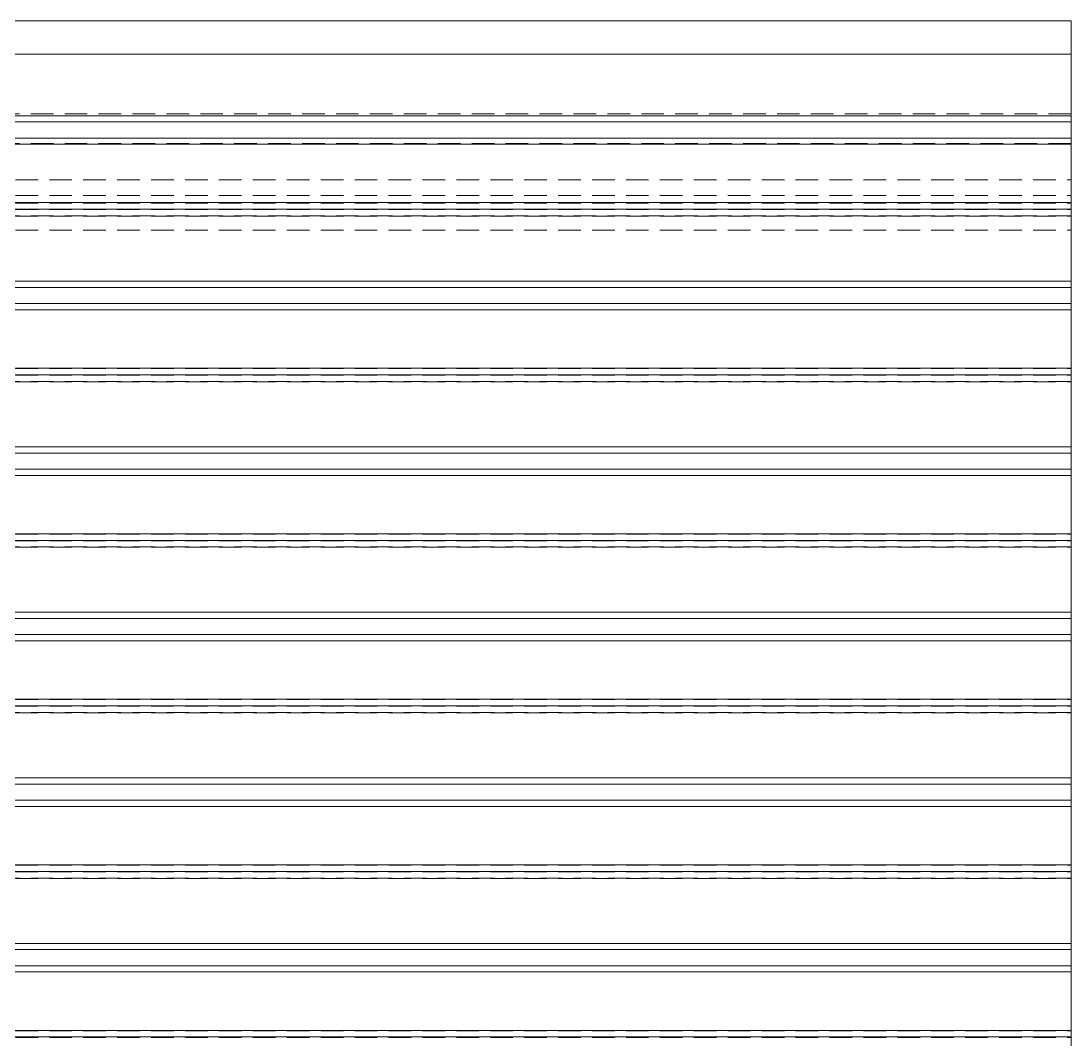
# Model space of a CAD drawing. Header units: millimetres. Extents: x 1522 to 2996, y -37 to 935.
# Drawn here: x 2364.68 to 2410.29, y 388.64 to 432.88 of the extents above; entities that cross this region are included whole.
import ezdxf

# ---------------------------------------------------------------- set-up
doc = ezdxf.new("R2010")
doc.units = ezdxf.units.MM
doc.linetypes.add('HIDDEN', pattern=[1.905, 1.27, -0.635])

# ---------------------------------------------------------------- blocks, each defined once
blk = doc.blocks.new('clampattachmentsideview')
at = {"color": 7, "linetype": 'Continuous', "lineweight": 15}
for p, q in [((3420.907, 462.55), (3482.705, 462.55)), ((3482.705, 462.55), (3482.705, 460.689)), ((3482.705, 457.229), (3482.705, 460.689)), ((3482.705, 457.229), (3482.705, 456.88)), ((3482.705, 455.975), (3482.705, 456.88)), ((3482.705, 455.975), (3482.705, 455.625)), ((3482.705, 452.345), (3482.705, 455.625)), ((3482.705, 452.345), (3420.907, 452.345)), ((3482.705, 452.345), (3482.705, 451.973)), ((3482.705, 447.929), (3482.705, 451.973)), ((3482.705, 447.929), (3482.705, 447.579)), ((3482.705, 446.674), (3482.705, 447.579)), ((3482.705, 446.674), (3482.705, 446.324)), ((3482.705, 443.044), (3482.705, 446.324)), ((3482.705, 443.044), (3420.907, 443.044)), ((3482.705, 443.044), (3482.705, 442.672)), ((3482.705, 438.628), (3482.705, 442.672)), ((3482.705, 438.628), (3482.705, 438.278)), ((3482.705, 437.373), (3482.705, 438.278)), ((3482.705, 437.373), (3482.705, 437.023)), ((3482.705, 433.743), (3482.705, 437.023)), ((3482.705, 433.743), (3420.907, 433.743)), ((3482.705, 433.743), (3482.705, 433.371)), ((3482.705, 429.327), (3482.705, 433.371)), ((3482.705, 429.327), (3482.705, 428.977)), ((3482.705, 428.072), (3482.705, 428.977)), ((3482.705, 428.072), (3482.705, 427.722)), ((3482.705, 424.442), (3482.705, 427.722)), ((3482.705, 424.07), (3333.891, 424.07)), ((3482.705, 424.442), (3420.907, 424.442)), ((3482.705, 424.442), (3482.705, 424.07)), ((3482.705, 420.026), (3482.705, 424.07)), ((3333.891, 420.026), (3482.705, 420.026)), ((3482.705, 420.026), (3482.705, 419.676)), ((3482.705, 419.676), (3333.891, 419.676)), ((3482.705, 418.771), (3482.705, 419.676)), ((3333.891, 418.771), (3482.705, 418.771)), ((3482.705, 418.771), (3482.705, 418.422)), ((3482.705, 418.422), (3333.891, 418.422)), ((3482.705, 415.142), (3482.705, 418.422)), ((3482.705, 415.142), (3333.891, 415.142)), ((3482.705, 415.142), (3482.705, 414.77)), ((3482.705, 414.77), (3333.891, 414.77)), ((3482.705, 410.725), (3482.705, 414.77)), ((3333.891, 410.725), (3482.705, 410.725)), ((3482.705, 410.725), (3482.705, 410.375)), ((3482.705, 410.375), (3333.891, 410.375)), ((3482.705, 409.47), (3482.705, 410.375)), ((3333.891, 409.47), (3482.705, 409.47)), ((3482.705, 409.47), (3482.705, 409.121)), ((3482.705, 409.121), (3333.891, 409.121)), ((3482.705, 405.841), (3482.705, 409.121)), ((3482.705, 405.841), (3333.891, 405.841)), ((3482.705, 405.841), (3482.705, 405.469)), ((3482.705, 405.469), (3333.891, 405.469)), ((3482.705, 401.424), (3482.705, 405.469))]:
    blk.add_line(p, q, dxfattribs=at)
at = {"color": 7, "linetype": 'HIDDEN', "lineweight": 0}
for p, q in [((3333.891, 460.689), (3482.705, 460.689)), ((3482.705, 457.341), (3333.891, 457.341)), ((3482.705, 457.229), (3333.891, 457.229)), ((3333.891, 456.88), (3482.705, 456.88)), ((3482.705, 455.975), (3333.891, 455.975)), ((3482.705, 455.667), (3333.891, 455.667)), ((3333.891, 455.625), (3482.705, 455.625)), ((3333.891, 453.621), (3482.705, 453.621)), ((3333.891, 452.746), (3482.705, 452.746)), ((3333.891, 452.323), (3482.705, 452.323)), ((3333.891, 451.973), (3482.705, 451.973)), ((3333.891, 451.953), (3482.705, 451.953)), ((3482.705, 451.603), (3333.891, 451.603)), ((3333.891, 451.581), (3482.705, 451.581)), ((3333.891, 450.793), (3482.705, 450.793)), ((3482.705, 447.929), (3333.891, 447.929)), ((3333.891, 447.579), (3482.705, 447.579)), ((3482.705, 446.674), (3333.891, 446.674)), ((3333.891, 446.324), (3482.705, 446.324)), ((3333.891, 443.022), (3482.705, 443.022)), ((3333.891, 442.672), (3482.705, 442.672)), ((3333.891, 442.652), (3482.705, 442.652)), ((3482.705, 442.302), (3333.891, 442.302)), ((3333.891, 442.28), (3482.705, 442.28)), ((3482.705, 438.628), (3333.891, 438.628)), ((3333.891, 438.278), (3482.705, 438.278)), ((3482.705, 437.373), (3333.891, 437.373)), ((3333.891, 437.023), (3482.705, 437.023)), ((3333.891, 433.721), (3482.705, 433.721)), ((3333.891, 433.371), (3482.705, 433.371)), ((3333.891, 433.351), (3482.705, 433.351)), ((3482.705, 433.001), (3333.891, 433.001)), ((3333.891, 432.979), (3482.705, 432.979)), ((3482.705, 429.327), (3333.891, 429.327)), ((3333.891, 428.977), (3482.705, 428.977)), ((3482.705, 428.072), (3333.891, 428.072)), ((3333.891, 427.722), (3482.705, 427.722)), ((3333.891, 424.42), (3482.705, 424.42)), ((3333.891, 424.07), (3482.705, 424.07)), ((3333.891, 424.05), (3482.705, 424.05)), ((3482.705, 423.7), (3333.891, 423.7)), ((3333.891, 423.678), (3482.705, 423.678)), ((3482.705, 420.026), (3333.891, 420.026)), ((3333.891, 419.676), (3482.705, 419.676)), ((3482.705, 418.771), (3333.891, 418.771)), ((3333.891, 418.422), (3482.705, 418.422)), ((3333.891, 415.119), (3482.705, 415.119)), ((3333.891, 414.77), (3482.705, 414.77)), ((3333.891, 414.749), (3482.705, 414.749)), ((3482.705, 414.399), (3333.891, 414.399)), ((3333.891, 414.377), (3482.705, 414.377)), ((3482.705, 410.725), (3333.891, 410.725)), ((3333.891, 410.375), (3482.705, 410.375)), ((3482.705, 409.47), (3333.891, 409.47)), ((3333.891, 409.121), (3482.705, 409.121)), ((3333.891, 405.818), (3482.705, 405.818)), ((3333.891, 405.469), (3482.705, 405.469)), ((3333.891, 405.448), (3482.705, 405.448))]:
    blk.add_line(p, q, dxfattribs=at)
at = {"color": 8, "linetype": 'Continuous', "lineweight": 15}
for p, q in [((3482.705, 460.689), (3420.907, 460.689)), ((3420.907, 457.229), (3482.705, 457.229)), ((3482.705, 456.88), (3420.907, 456.88)), ((3420.907, 455.975), (3482.705, 455.975)), ((3482.705, 455.625), (3420.907, 455.625)), ((3482.705, 451.973), (3420.907, 451.973)), ((3420.907, 447.929), (3482.705, 447.929)), ((3482.705, 447.579), (3420.907, 447.579)), ((3420.907, 446.674), (3482.705, 446.674)), ((3482.705, 446.324), (3420.907, 446.324)), ((3482.705, 442.672), (3420.907, 442.672)), ((3420.907, 438.628), (3482.705, 438.628)), ((3482.705, 438.278), (3420.907, 438.278)), ((3420.907, 437.373), (3482.705, 437.373)), ((3482.705, 437.023), (3420.907, 437.023)), ((3482.705, 433.371), (3420.907, 433.371)), ((3420.907, 429.327), (3482.705, 429.327)), ((3482.705, 428.977), (3420.907, 428.977)), ((3420.907, 428.072), (3482.705, 428.072)), ((3482.705, 427.722), (3420.907, 427.722))]:
    blk.add_line(p, q, dxfattribs=at)

msp = doc.modelspace()

# ---------------------------------------------------------------- block references
at = {"xscale": 0.7734714251250002, "yscale": 0.7734714251250002, "zscale": 0.7734714251250002}
msp.add_blockref('clampattachmentsideview', (-283.486, 75.109), dxfattribs=at)

doc.saveas('drawing.dxf')
